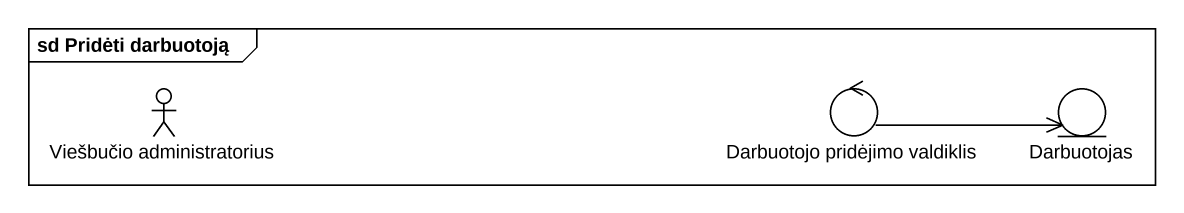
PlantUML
@startuml
mainframe sd Pridėti darbuotoją
actor "Viešbučio administratorius" as Viešbučio_administratorius
control "Darbuotojo pridėjimo valdiklis" as Darbuotojo_pridėjimo
entity Darbuotojas
Darbuotojo_pridėjimo -right-> Darbuotojas
@enduml
